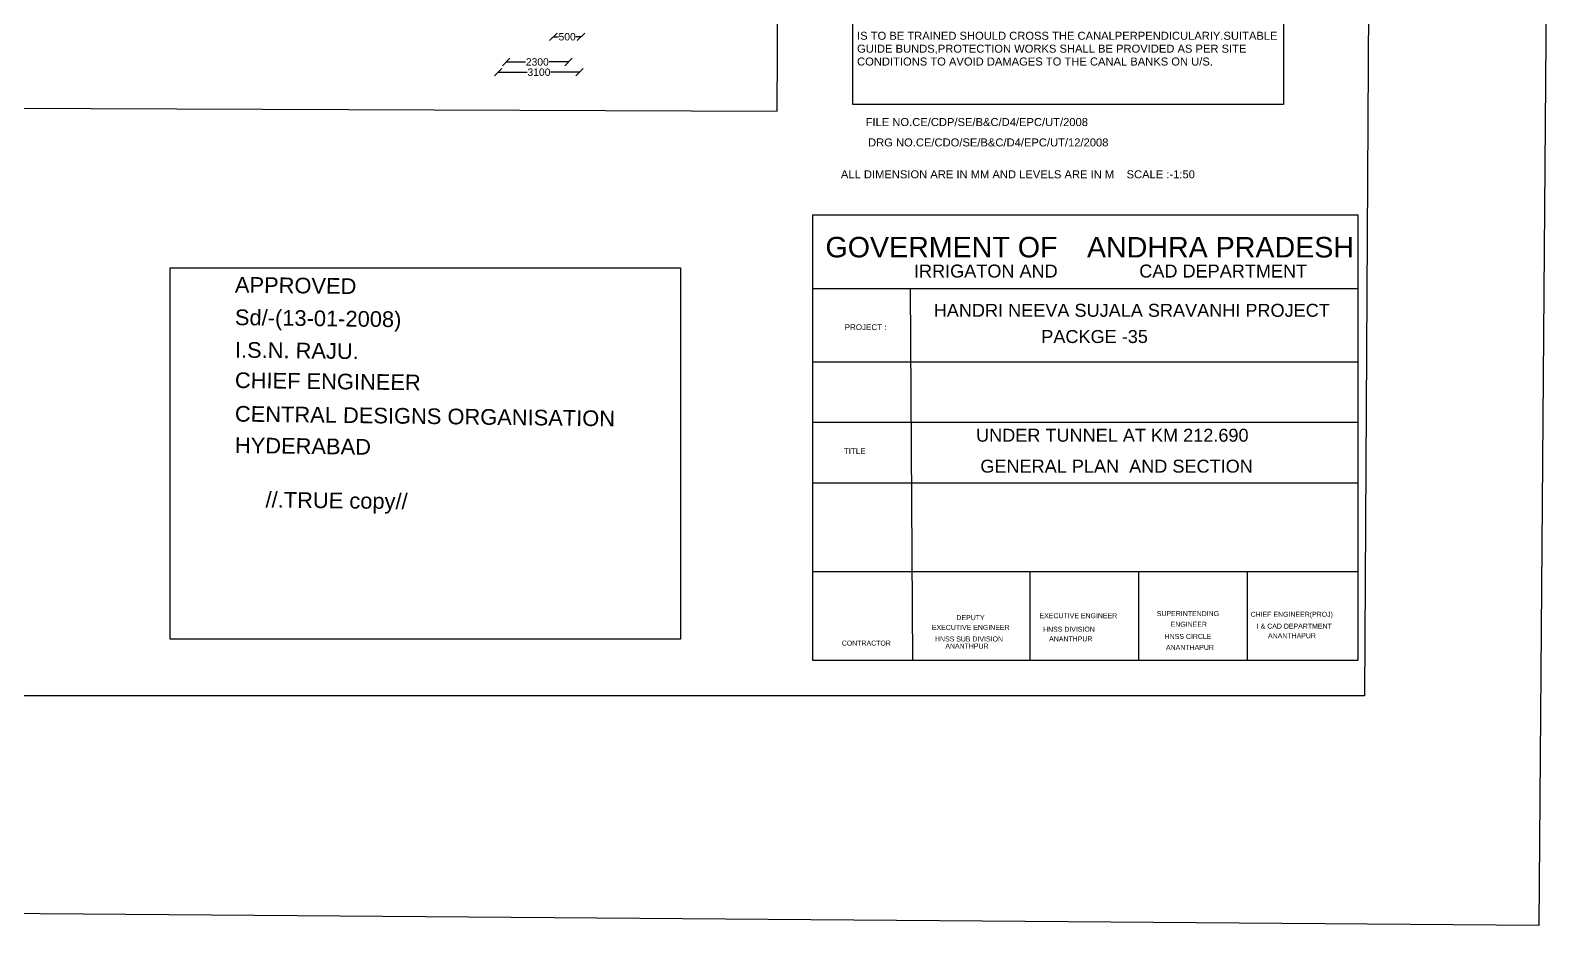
# Model space of a CAD drawing. Header units: metres. Extents: x 2 to 504, y 0 to 345.
# Drawn here: x 297.4 to 504.4, y -0.4 to 120.8 of the extents above; entities that cross this region are included whole.
import ezdxf

# ---------------------------------------------------------------- set-up
doc = ezdxf.new("R2010")
doc.units = ezdxf.units.M
doc.header["$MEASUREMENT"] = 0
for name, color, linetype in [('DIMENSION', 255, 'Continuous'), ('DRAWING', 7, 'Continuous'), ('TEXT', 255, 'Continuous')]:
    doc.layers.add(name, color=color, linetype=linetype)
doc.styles.get("Standard").update_dxf_attribs({"font": 'arial.ttf'})
doc.dimstyles.get("Standard").update_dxf_attribs({"dimtxt": 1, "dimasz": 1, "dimexe": 0.18, "dimexo": 0.0625, "dimgap": 0.09, "dimtad": 0, "dimtih": 1, "dimtoh": 1, "dimdec": 0, "dimzin": 0, "dimdsep": 46, "dimtxsty": 'Standard', "dimblk": 'OBLIQUE', "dimcen": 0, "dimse1": 1, "dimse2": 1, "dimadec": 0, "dimazin": 0, "dimtfac": 1, "dimtdec": 0, "dimtofl": 0, "dimtmove": 0, "dimatfit": 3, "dimfxl": 1, "dimtolj": 1, "dimtzin": 0, "dimarcsym": 0})
picture_1 = doc.add_image_def('image1.jpg', size_in_pixel=(7220, 4930))

# ---------------------------------------------------------------- blocks, each defined once
blk = doc.blocks.new('_Oblique')
at = {"color": 0, "linetype": 'ByBlock', "lineweight": -2}
blk.add_line((-0.5, -0.5), (0.5, 0.5), dxfattribs=at)
blk = doc.blocks.new('*D92')
at = {"layer": 'Defpoints', "color": 0, "transparency": 16777216}
for p in [(368.21, 120.18), (371.96, 120.18), (371.96, 119.94)]:
    blk.add_point(p, dxfattribs=at)
at = {"layer": 'DIMENSION', "color": 0, "lineweight": -2, "transparency": 16777216}
for p, q in [((368.21, 119.94), (368.89, 119.94)), ((371.96, 119.94), (371.28, 119.94))]:
    blk.add_line(p, q, dxfattribs=at)
at = {"layer": 'DIMENSION', "color": 0, "lineweight": -2, "transparency": 16777216, "rotation": 180}
blk.add_blockref('_Oblique', (368.21, 119.94), dxfattribs=at)
at = {"layer": 'DIMENSION', "color": 0, "lineweight": -2, "transparency": 16777216}
blk.add_blockref('_Oblique', (371.96, 119.94), dxfattribs=at)
at = {"layer": 'DIMENSION', "color": 0, "transparency": 16777216, "insert": (370.08, 119.94), "char_height": 1, "attachment_point": 5}
blk.add_mtext('\\A1;500', dxfattribs=at)
blk = doc.blocks.new('*D93')
at = {"layer": 'Defpoints', "color": 0, "transparency": 16777216}
for p in [(361.81, 117.01), (370.28, 117.01), (370.28, 116.53)]:
    blk.add_point(p, dxfattribs=at)
at = {"layer": 'DIMENSION', "color": 0, "lineweight": -2, "transparency": 16777216}
for p, q in [((361.81, 116.53), (364.45, 116.53)), ((370.28, 116.53), (367.63, 116.53))]:
    blk.add_line(p, q, dxfattribs=at)
at = {"layer": 'DIMENSION', "color": 0, "lineweight": -2, "transparency": 16777216, "rotation": 180}
blk.add_blockref('_Oblique', (361.81, 116.53), dxfattribs=at)
at = {"layer": 'DIMENSION', "color": 0, "lineweight": -2, "transparency": 16777216}
blk.add_blockref('_Oblique', (370.28, 116.53), dxfattribs=at)
at = {"layer": 'DIMENSION', "color": 0, "transparency": 16777216, "insert": (366.04, 116.53), "char_height": 1, "attachment_point": 5}
blk.add_mtext('\\A1;2300', dxfattribs=at)
blk = doc.blocks.new('*D94')
at = {"layer": 'Defpoints', "color": 0, "transparency": 16777216}
for p in [(360.75, 115.14), (360.75, 114.8), (371.77, 114.8)]:
    blk.add_point(p, dxfattribs=at)
at = {"layer": 'DIMENSION', "color": 0, "lineweight": -2, "transparency": 16777216}
for p, q in [((360.75, 115.14), (364.68, 115.14)), ((371.77, 115.14), (367.84, 115.14))]:
    blk.add_line(p, q, dxfattribs=at)
at = {"layer": 'DIMENSION', "color": 0, "lineweight": -2, "transparency": 16777216, "rotation": 180}
blk.add_blockref('_Oblique', (360.75, 115.14), dxfattribs=at)
at = {"layer": 'DIMENSION', "color": 0, "lineweight": -2, "transparency": 16777216}
blk.add_blockref('_Oblique', (371.77, 115.14), dxfattribs=at)
at = {"layer": 'DIMENSION', "color": 0, "transparency": 16777216, "insert": (366.26, 115.14), "char_height": 1, "attachment_point": 5}
blk.add_mtext('\\A1;3100', dxfattribs=at)

msp = doc.modelspace()

# ---------------------------------------------------------------- linework, layer by layer
at = {"layer": 'DRAWING'}
msp.add_lwpolyline([(403.4, 95.82), (477.26, 95.82), (477.26, 35.44), (403.4, 35.44)], close=True, dxfattribs=at)
for points in [[(403.4, 85.85), (477.26, 85.85)], [(416.94, 35.44), (416.63, 85.85)], [(403.4, 75.93), (477.26, 75.93)], [(403.4, 67.74), (477.26, 67.74)], [(477.26, 59.49), (403.4, 59.49)], [(477.26, 47.45), (403.4, 47.45)], [(432.78, 47.45), (432.78, 35.44)], [(447.51, 47.45), (447.51, 35.44)], [(462.3, 35.44), (462.3, 47.45)]]:
    msp.add_lwpolyline(points, dxfattribs=at)
at = {"layer": 'TEXT'}
for points in [[(34.91, 326.39), (479.86, 326.39), (478.14, 30.65), (34.91, 30.65)], [(408.81, 148.21), (467.19, 148.21), (467.19, 110.75), (408.81, 110.75)], [(316.28, 88.65), (385.43, 88.65), (385.43, 38.35), (316.28, 38.35)]]:
    msp.add_lwpolyline(points, close=True, dxfattribs=at)
msp.add_lwpolyline([(38.69, 230.04), (38.51, 197.2), (36.96, 196.15), (40.05, 196.15), (38.52, 195.09), (38.33, 144.61), (36.74, 143.47), (39.83, 143.47), (38.33, 142.46), (38.12, 111.27), (398.55, 109.87), (398.72, 142.35), (400.1, 143.05), (397.2, 143.05), (398.74, 143.6), (399.06, 197.57), (400.07, 198.07), (397.89, 198.02), (399.11, 198.41), (399.33, 228.4)], dxfattribs=at)

# ---------------------------------------------------------------- texts
at = {"layer": 'DRAWING'}
for s, height, p in [('GOVERMENT OF  ', 2.7757, (405.1, 90.06)), ('ANDHRA PRADESH ', 2.7757, (440.54, 90.05)), ('IRRIGATON AND ', 1.7556, (417.09, 87.33)), ('CAD DEPARTMENT ', 1.7556, (447.63, 87.33)), ('HANDRI NEEVA SUJALA SRAVANHI PROJECT ', 1.7556, (419.77, 82.01)), ('PROJECT :', 0.779, (407.7, 80.21)), ('PACKGE -35', 1.756, (434.35, 78.46)), ('UNDER TUNNEL AT KM 212.690', 1.7556, (425.51, 65.09)), ('TITLE ', 0.779, (407.58, 63.42)), ('GENERAL PLAN  AND SECTION ', 1.7556, (426.09, 60.9)), ('DEPUTY ', 0.675, (422.84, 40.92)), ('EXECUTIVE ENGINEER ', 0.675, (434.11, 41.18)), ('SUPERINTENDING ', 0.675, (450.01, 41.47)), ('CHIEF ENGINEER(PROJ)', 0.675, (462.72, 41.37)), ('EXECUTIVE ENGINEER ', 0.675, (419.52, 39.6)), ('HNSS DIVISION ', 0.675, (434.59, 39.35)), ('ENGINEER ', 0.675, (451.88, 40.02)), ('I & CAD DEPARTMENT ', 0.675, (463.56, 39.77)), ('CONTRACTOR', 0.675, (407.31, 37.47)), ('HNSS SUB DIVISION ', 0.675, (419.94, 38.03)), ('ANANTHPUR', 0.675, (421.34, 37.07)), ('ANANTHPUR', 0.675, (435.41, 38.05)), ('HNSS CIRCLE', 0.675, (451.07, 38.38)), ('ANANTHAPUR', 0.675, (451.25, 36.89)), ('ANANTHAPUR', 0.675, (465.08, 38.47))]:
    msp.add_text(s, height=height, dxfattribs=at).set_placement(p)
for s, p in [('APPROVED', (325.04, 85.3)), ('Sd/-(13-01-2008)', (325.04, 80.89)), ('I.S.N. RAJU.', (325.04, 76.49)), ('CHIEF ENGINEER', (325.04, 72.37)), ('CENTRAL DESIGNS ORGANISATION', (325.04, 67.82)), ('HYDERABAD', (325.04, 63.56)), ('//.TRUE copy//', (329.19, 56.19))]:
    msp.add_text(s, height=2.121, rotation=359.2799, dxfattribs=at).set_placement(p)
at = {"layer": 'TEXT'}
for s, p in [('IS TO BE TRAINED SHOULD CROSS THE CANALPERPENDICULARIY.SUITABLE', (409.38, 119.54)), ('GUIDE BUNDS,PROTECTION WORKS SHALL BE PROVIDED AS PER SITE ', (409.38, 117.79)), ('CONDITIONS TO AVOID DAMAGES TO THE CANAL BANKS ON U/S. ', (409.38, 116.05)), ('FILE NO.CE/CDP/SE/B&C/D4/EPC/UT/2008', (410.54, 107.85)), ('DRG NO.CE/CDO/SE/B&C/D4/EPC/UT/12/2008', (410.87, 105.09)), ('ALL DIMENSION ARE IN MM AND LEVELS ARE IN M    SCALE :-1:50', (407.19, 100.77))]:
    msp.add_text(s, height=1.0845, dxfattribs=at).set_placement(p)

# ---------------------------------------------------------------- dimensions: what is measured, and where the dimension line sits
at = {"layer": 'DIMENSION'}
for base, p1, p2, text, picture, middle in [((371.96, 119.94), (368.21, 120.18), (371.96, 120.18), '500', '*D92', (370.08, 119.94)), ((370.28, 116.53), (361.81, 117.01), (370.28, 117.01), '2300', '*D93', (366.04, 116.53)), ((360.75, 115.14), (371.77, 114.8), (360.75, 114.8), '3100', '*D94', (366.26, 115.14))]:
    dim = msp.add_linear_dim(base=base, p1=p1, p2=p2, text=text, dimstyle='Standard', dxfattribs=at)
    dim.commit()
    dim.dimension.update_dxf_attribs({"geometry": picture, "text_midpoint": middle})

# ---------------------------------------------------------------- pictures from other files: only their frames are drawn
at = {"layer": 'TEXT'}
image = msp.add_image(picture_1, insert=(1.82, 3.44), size_in_units=(500, 341.41), rotation=-0.4439, dxfattribs=dict(at, fade=30))
image.dxf.flags = 7

doc.saveas('drawing.dxf')
